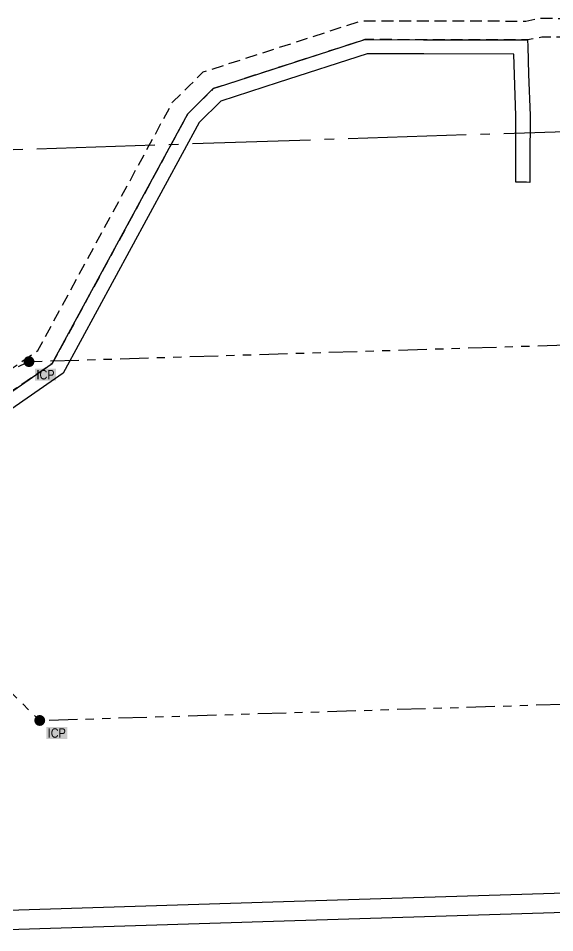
# Model space of a CAD drawing. Extents: x 639876 to 647027, y 5844013 to 5848342.
# Drawn here: x 643767 to 644335, y 5847314 to 5848281 of the extents above; entities that cross this region are included whole.
import ezdxf

# ---------------------------------------------------------------- set-up
doc = ezdxf.new("R2010")
doc.units = 0
doc.header["$LTSCALE"] = 5
for name, pattern in [('foc-ACCESSROAD', [3.75, 2.5, -1.25]), ('foc-DRILLPATH', [14.75, 6, -1.75, 1.75, -1.75, 1.75, -1.75]), ('foc-QUARTERLINE', [33, 25, -3, 2, -3])]:
    doc.linetypes.add(name, pattern=pattern)
for name, color, linetype in [('C-RW', 13, 'Continuous'), ('F-AR', 190, 'foc-ACCESSROAD'), ('L-MON', 1, 'Continuous'), ('L-QSEC', 8, 'foc-QUARTERLINE'), ('L-SEC', 7, 'Continuous'), ('P-PDRILLPATH', 12, 'foc-DRILLPATH')]:
    doc.layers.add(name, color=color, linetype=linetype)
doc.layers.add('Z-DRILL-POINT', color=7, linetype='Continuous', true_color=0x7575ff, plot=False)
doc.styles.add('80L', font='ARIALN.TTF', dxfattribs={"height": 10})

# ---------------------------------------------------------------- blocks, each defined once
blk = doc.blocks.new('ICP_text')
at = {"color": 14, "insert": (-10.78, -0.47), "char_height": 10, "attachment_point": 5, "style": '80L', "bg_fill": 1, "box_fill_scale": 1.15, "bg_fill_color": 255, "bg_fill_transparency": 0}
blk.add_mtext_dynamic_manual_height_columns('ICP', width=19.0702, gutter_width=47.5, heights=[0], dxfattribs=at)
blk = doc.blocks.new('plbh')
at = {"layer": 'L-MON'}
h = blk.add_hatch(color=255, dxfattribs=at)
h.dxf.hatch_style = 1
edge = h.paths.add_edge_path()
edge.add_arc((0, 0), 1.16, 0, 360)
h = blk.add_hatch(color=256, dxfattribs=at)
h.dxf.hatch_style = 1
h.paths.add_polyline_path([(-0.96, 0, 1), (0.96, 0, 1)])
h.paths.add_polyline_path([(0.91, 0, -1), (-0.91, 0, -1)], flags=16)
h.paths.add_polyline_path([(0.45, 0, -1), (-0.45, 0, -1)], flags=0)
h = blk.add_hatch(color=256, dxfattribs=at)
h.dxf.hatch_style = 1
h.paths.add_polyline_path([(-0.45, 0, 1), (0.45, 0, 1)])
h.paths.add_polyline_path([(0.4, 0, -1), (-0.4, 0, -1)], flags=16)
at = {"layer": 'L-MON', "color": 240}
for radius in [0.96, 0.91, 0.45, 0.4]:
    blk.add_circle((0, 0), radius, dxfattribs=at)

msp = doc.modelspace()

# ---------------------------------------------------------------- linework, layer by layer
at = {"layer": 'C-RW'}
msp.add_lwpolyline([(643733.03, 5847867.452), (643803.249, 5847915.847), (643946.813, 5848180.163), (643973.766, 5848206.738), (643988.264, 5848211.418), (644134.234, 5848258.61), (644196.425, 5848258.465), (644266.575, 5848258.305), (644291.566, 5848258.242), (644298.284, 5848258.227), (644306.492, 5848258.208), (644306.736, 5848251.217), (644307.758, 5848221.919), (644309.281, 5848178.275), (644309.157, 5848130.841), (644309.104, 5848110.667), (644309.095, 5848107.557), (644305.64, 5848107.565), (644302.437, 5848107.574), (644294.096, 5848107.597), (644294.122, 5848117.123), (644294.26, 5848169.89), (644294.281, 5848178.032), (644292.766, 5848221.427), (644292.005, 5848243.241), (644196.88, 5848243.464), (644136.581, 5848243.604), (644042.549, 5848213.204), (643981.764, 5848193.559), (643958.93, 5848171.045), (643814.716, 5847905.532), (643738.042, 5847852.69)], dxfattribs=at)
at = {"layer": 'F-AR', "flags": 128}
msp.add_lwpolyline([(643687.268, 5847888.509), (643698.119, 5847885.704), (643726.342, 5847887.149), (643787.949, 5847929.608), (643930.645, 5848192.327), (643948.695, 5848210.117), (643963.094, 5848224.32), (644131.103, 5848278.631), (644195.818, 5848278.48), (644304.626, 5848278.226), (644320, 5848281.155), (644999.391, 5848278.654), (645000.033, 5848257.883), (644997.876, 5848258.656), (644324.719, 5848261.131), (644321.853, 5848261.142), (644306.492, 5848258.208), (644298.284, 5848258.227), (644291.566, 5848258.242), (644266.575, 5848258.305), (644196.425, 5848258.465), (644134.234, 5848258.61), (643988.264, 5848211.418), (643973.766, 5848206.738), (643946.813, 5848180.163), (643803.249, 5847915.847), (643733.03, 5847867.452), (643696.245, 5847865.613), (643683.222, 5847868.637)], dxfattribs=at)
at = {"layer": 'L-QSEC'}
msp.add_line((643621.947, 5848137.704), (645227.263, 5848190.437), dxfattribs=at)
at = {"layer": 'L-SEC'}
for p, q in [((644449.826, 5847358.578), (644048.252, 5847346.138)), ((644048.252, 5847346.138), (643646.012, 5847333.599)), ((644048.854, 5847326.034), (644450.435, 5847338.476)), ((643646.611, 5847313.514), (644048.854, 5847326.034))]:
    msp.add_line(p, q, dxfattribs=at)
at = {"layer": 'P-PDRILLPATH', "flags": 128}
for points in [[(643531.833, 5847802.941), (643778.552, 5847917.84), (646745.768, 5848010.229)], [(643532.281, 5847787.952), (643789.915, 5847538.122), (646758.356, 5847630.55)]]:
    msp.add_lwpolyline(points, dxfattribs=at)

# ---------------------------------------------------------------- block references
at = {"xscale": 0.999651449999996, "yscale": 0.999651449999996, "zscale": 0.999651449999996}
for p in [(643806.822, 5847904.409), (643818.769, 5847525.248)]:
    msp.add_blockref('ICP_text', p, dxfattribs=at)
at = {"layer": 'L-MON', "color": 5, "xscale": 4.998515499999995, "yscale": 4.998515499999995, "zscale": 4.998515499999995}
msp.add_blockref('plbh', (643778.552, 5847917.84), dxfattribs=at)
at = {"layer": 'L-MON', "color": 4, "xscale": 4.998515499999986, "yscale": 4.998515499999986, "zscale": 4.998515499999986}
msp.add_blockref('plbh', (643789.915, 5847538.122), dxfattribs=at)

# ---------------------------------------------------------------- texts
at = {"layer": 'Z-DRILL-POINT', "color": 6, "style": '80L'}
for s, p in [('A2', (643778.552, 5847917.84)), ('B2', (643789.915, 5847538.122))]:
    msp.add_text(s, height=1.9994, dxfattribs=at).set_placement(p)

doc.saveas('drawing.dxf')
